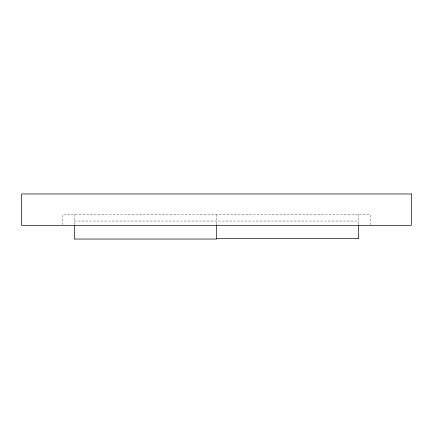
<?xml version="1.0" encoding="UTF-8"?>
<svg xmlns="http://www.w3.org/2000/svg" width="433" height="433" viewBox="0 0 433 433"><rect width="100%" height="100%" fill="white"/><g stroke="black" fill="none" stroke-linecap="round" stroke-linejoin="round"><path stroke-width="0.32" stroke-dasharray="2.17 1.62" d="M74.324 221.057L358.676 221.057M370.193 224.716L370.193 214.411L62.807 214.411L62.807 224.716M358.676 214.411L358.676 224.527M216.5 214.411L216.5 224.873M74.324 214.411L74.324 224.397"/><path stroke-width="0.65" d="M216.5 238.68L358.676 238.68L358.676 224.976M216.5 224.873L216.5 239.038L74.324 239.038L74.324 225.057M411.35 193.962L21.65 193.962L21.65 225.36L411.35 225.36L411.35 193.962"/></g></svg>
